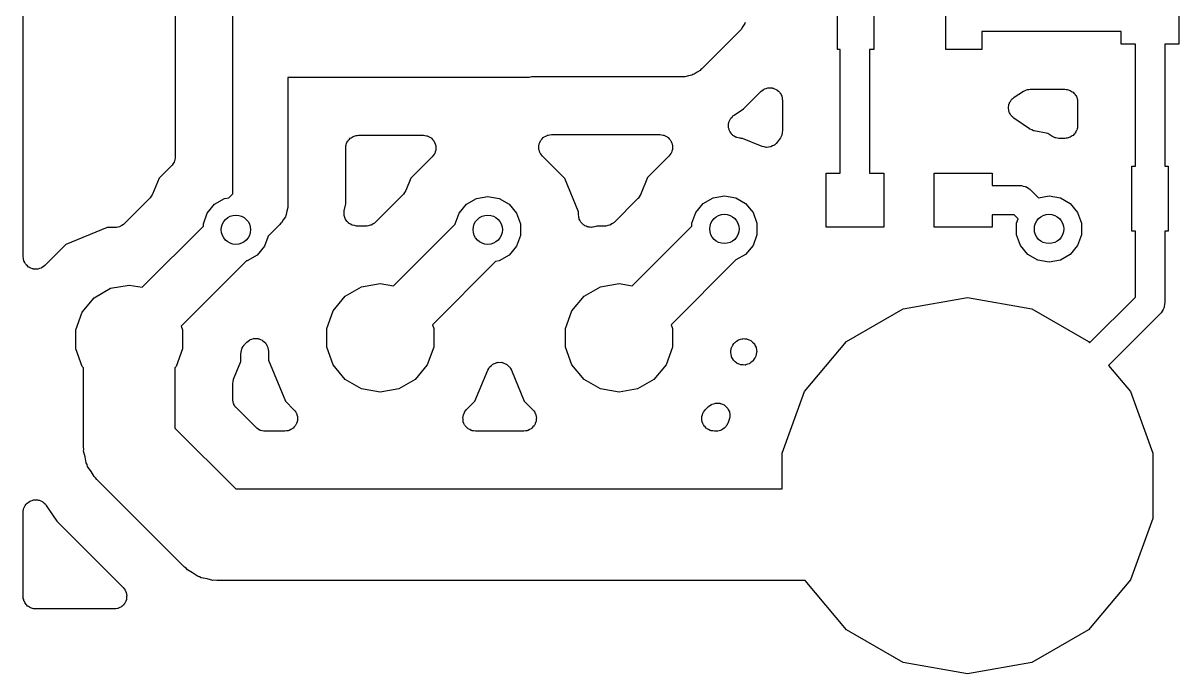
# Model space of a CAD drawing. Extents: x 91.5 to 190, y -113.6 to -60.2.
# Drawn here: x 91.79 to 107.81, y -113.63 to -104.61 of the extents above; entities that cross this region are included whole.
import ezdxf

# ---------------------------------------------------------------- set-up
doc = ezdxf.new("R2010")
doc.units = 0
doc.header["$MEASUREMENT"] = 0
doc.layers.add('BLACK', color=7, linetype='CONTINUOUS')

msp = doc.modelspace()

# ---------------------------------------------------------------- linework, layer by layer
at = {"layer": 'Black'}
for p, q in [((91.79, -107.844), (91.79, -95.8543)), ((94.699, -104.98), (94.699, -103.696)), ((93.899, -104.121), (93.899, -106.46)), ((103.08, -104.97), (103.08, -104.07)), ((103.58, -104.07), (103.58, -104.97)), ((104.58, -104.97), (104.58, -104.07)), ((107.81, -104.145), (107.81, -104.895)), ((101.8, -104.595), (101.795, -104.611)), ((101.719, -104.719), (101.199, -105.239)), ((101.729, -104.706), (101.719, -104.719)), ((101.742, -104.695), (101.729, -104.706)), ((101.767, -104.652), (101.742, -104.695)), ((101.795, -104.611), (101.767, -104.652)), ((107.01, -104.723), (105.08, -104.723)), ((105.08, -104.723), (105.08, -104.97)), ((107.01, -104.895), (107.01, -104.723)), ((107.207, -104.895), (107.01, -104.895)), ((107.207, -106.59), (107.207, -104.895)), ((107.81, -104.895), (107.613, -104.895)), ((107.613, -104.895), (107.613, -106.59)), ((94.699, -105.575), (94.699, -104.98)), ((103.117, -104.97), (103.08, -104.97)), ((103.117, -106.685), (103.117, -104.97)), ((103.58, -104.97), (103.523, -104.97)), ((103.523, -104.97), (103.523, -106.685)), ((105.08, -104.97), (104.58, -104.97)), ((101.186, -105.249), (101.175, -105.262)), ((101.199, -105.239), (101.186, -105.249)), ((98.77, -105.361), (95.461, -105.361)), ((95.461, -105.361), (95.461, -105.575)), ((98.7865, -105.358), (98.77, -105.361)), ((98.8032, -105.36), (98.7865, -105.358)), ((98.8351, -105.351), (98.8032, -105.36)), ((100.93, -105.351), (98.8351, -105.351)), ((100.947, -105.348), (100.93, -105.351)), ((100.963, -105.35), (100.947, -105.348)), ((101.011, -105.337), (100.963, -105.35)), ((101.06, -105.328), (101.011, -105.337)), ((101.075, -105.32), (101.06, -105.328)), ((101.091, -105.315), (101.075, -105.32)), ((101.132, -105.287), (101.091, -105.315)), ((101.175, -105.262), (101.132, -105.287)), ((101.777, -105.793), (102.017, -105.553)), ((102.017, -105.553), (102.036, -105.54)), ((102.036, -105.54), (102.054, -105.525)), ((102.054, -105.525), (102.061, -105.522)), ((102.061, -105.522), (102.067, -105.518)), ((102.067, -105.518), (102.089, -105.512)), ((102.089, -105.512), (102.111, -105.504)), ((102.111, -105.504), (102.119, -105.504)), ((102.119, -105.504), (102.126, -105.502)), ((102.126, -105.502), (102.149, -105.504)), ((102.149, -105.504), (102.172, -105.504)), ((102.172, -105.504), (102.179, -105.507)), ((102.179, -105.507), (102.187, -105.508)), ((102.187, -105.508), (102.207, -105.517)), ((102.207, -105.517), (102.229, -105.525)), ((102.229, -105.525), (102.235, -105.53)), ((102.235, -105.53), (102.242, -105.533)), ((102.242, -105.533), (102.258, -105.55)), ((102.258, -105.55), (102.276, -105.564)), ((102.276, -105.564), (102.28, -105.571)), ((102.28, -105.571), (102.285, -105.576)), ((105.528, -105.632), (105.654, -105.551)), ((105.654, -105.551), (105.672, -105.544)), ((105.672, -105.544), (105.689, -105.534)), ((105.689, -105.534), (105.7, -105.532)), ((105.7, -105.532), (105.71, -105.528)), ((105.71, -105.528), (105.73, -105.527)), ((105.73, -105.527), (105.749, -105.523)), ((105.749, -105.523), (106.231, -105.523)), ((106.231, -105.523), (106.246, -105.526)), ((106.246, -105.526), (106.262, -105.526)), ((106.262, -105.526), (106.276, -105.531)), ((106.276, -105.531), (106.291, -105.534)), ((106.291, -105.534), (106.305, -105.541)), ((106.305, -105.541), (106.319, -105.547)), ((106.319, -105.547), (106.331, -105.557)), ((106.331, -105.557), (106.344, -105.564)), ((106.344, -105.564), (106.354, -105.576)), ((94.699, -106.972), (94.699, -105.575)), ((95.461, -105.575), (95.461, -107.13)), ((102.285, -105.576), (102.295, -105.597)), ((102.295, -105.597), (102.306, -105.617)), ((102.306, -105.617), (102.308, -105.625)), ((102.308, -105.625), (102.311, -105.632)), ((102.311, -105.632), (102.313, -105.654)), ((102.313, -105.654), (102.317, -105.677)), ((102.317, -105.677), (102.317, -106.097)), ((105.453, -105.747), (105.455, -105.728)), ((105.455, -105.728), (105.46, -105.718)), ((105.46, -105.718), (105.463, -105.707)), ((105.463, -105.707), (105.474, -105.691)), ((105.474, -105.691), (105.483, -105.674)), ((105.483, -105.674), (105.491, -105.666)), ((105.491, -105.666), (105.498, -105.657)), ((105.498, -105.657), (105.514, -105.646)), ((105.514, -105.646), (105.528, -105.632)), ((106.354, -105.576), (106.366, -105.586)), ((106.366, -105.586), (106.373, -105.599)), ((106.373, -105.599), (106.383, -105.611)), ((106.383, -105.611), (106.389, -105.625)), ((106.389, -105.625), (106.396, -105.639)), ((106.396, -105.639), (106.399, -105.654)), ((106.399, -105.654), (106.404, -105.668)), ((106.404, -105.668), (106.404, -105.684)), ((106.404, -105.684), (106.407, -105.699)), ((106.407, -105.699), (106.407, -106.027)), ((101.629, -105.893), (101.638, -105.888)), ((101.638, -105.888), (101.645, -105.882)), ((101.645, -105.882), (101.777, -105.793)), ((105.448, -105.766), (105.453, -105.747)), ((105.449, -105.777), (105.448, -105.766)), ((105.448, -105.788), (105.449, -105.777)), ((105.452, -105.807), (105.448, -105.788)), ((105.454, -105.827), (105.452, -105.807)), ((105.459, -105.837), (105.454, -105.827)), ((105.461, -105.848), (105.459, -105.837)), ((105.472, -105.864), (105.461, -105.848)), ((105.48, -105.882), (105.472, -105.864)), ((105.488, -105.89), (105.48, -105.882)), ((105.494, -105.899), (105.488, -105.89)), ((101.567, -106.039), (101.569, -106.018)), ((101.569, -106.048), (101.567, -106.039)), ((101.569, -105.997), (101.573, -105.988)), ((101.569, -106.018), (101.569, -105.997)), ((101.569, -106.058), (101.569, -106.048)), ((101.573, -105.988), (101.574, -105.978)), ((101.574, -105.978), (101.583, -105.959)), ((101.583, -105.959), (101.59, -105.94)), ((101.59, -105.94), (101.596, -105.932)), ((101.596, -105.932), (101.601, -105.924)), ((101.601, -105.924), (101.616, -105.909)), ((101.616, -105.909), (101.629, -105.893)), ((105.51, -105.911), (105.494, -105.899)), ((105.524, -105.925), (105.51, -105.911)), ((105.739, -106.072), (105.524, -105.925)), ((106.407, -106.027), (106.404, -106.043)), ((106.404, -106.043), (106.404, -106.058)), ((96.3138, -106.214), (96.3237, -106.202)), ((96.3237, -106.202), (96.337, -106.194)), ((96.337, -106.194), (96.3487, -106.185)), ((96.3487, -106.185), (96.3632, -106.179)), ((96.3632, -106.179), (96.3765, -106.172)), ((96.3765, -106.172), (96.3916, -106.169)), ((96.3916, -106.169), (96.406, -106.164)), ((96.406, -106.164), (96.4214, -106.164)), ((96.4214, -106.164), (96.4365, -106.161)), ((96.4365, -106.161), (97.3376, -106.161)), ((97.3376, -106.161), (97.3602, -106.165)), ((97.3602, -106.165), (97.3831, -106.167)), ((97.3831, -106.167), (97.3901, -106.17)), ((97.3901, -106.17), (97.3976, -106.172)), ((97.3976, -106.172), (97.4175, -106.183)), ((97.4175, -106.183), (97.4384, -106.193)), ((97.4384, -106.193), (97.4438, -106.198)), ((97.4438, -106.198), (97.4504, -106.202)), ((97.4504, -106.202), (97.4652, -106.22)), ((98.9692, -106.226), (98.9854, -106.21)), ((98.9854, -106.21), (99.0001, -106.192)), ((99.0001, -106.192), (99.0068, -106.188)), ((99.0068, -106.188), (99.0123, -106.183)), ((99.0123, -106.183), (99.0331, -106.173)), ((99.0331, -106.173), (99.0528, -106.162)), ((99.0528, -106.162), (99.0605, -106.16)), ((99.0605, -106.16), (99.0676, -106.157)), ((99.0676, -106.157), (99.0904, -106.155)), ((99.0904, -106.155), (99.1129, -106.151)), ((99.1129, -106.151), (100.618, -106.151)), ((100.618, -106.151), (100.64, -106.155)), ((100.64, -106.155), (100.663, -106.157)), ((100.663, -106.157), (100.67, -106.16)), ((100.67, -106.16), (100.678, -106.162)), ((100.678, -106.162), (100.698, -106.173)), ((100.698, -106.173), (100.718, -106.183)), ((100.718, -106.183), (100.724, -106.188)), ((100.724, -106.188), (100.73, -106.192)), ((100.73, -106.192), (100.745, -106.21)), ((100.745, -106.21), (100.761, -106.226)), ((101.576, -106.078), (101.569, -106.058)), ((101.581, -106.098), (101.576, -106.078)), ((101.587, -106.106), (101.581, -106.098)), ((101.59, -106.115), (101.587, -106.106)), ((101.604, -106.131), (101.59, -106.115)), ((101.615, -106.149), (101.604, -106.131)), ((101.623, -106.155), (101.615, -106.149)), ((101.629, -106.162), (101.623, -106.155)), ((101.647, -106.172), (101.629, -106.162)), ((101.664, -106.185), (101.647, -106.172)), ((101.674, -106.188), (101.664, -106.185)), ((101.682, -106.192), (101.674, -106.188)), ((101.703, -106.196), (101.682, -106.192)), ((101.723, -106.202), (101.703, -106.196)), ((101.732, -106.201), (101.723, -106.202)), ((101.742, -106.203), (101.732, -106.201)), ((101.761, -106.203), (101.742, -106.203)), ((102.035, -106.317), (101.761, -106.203)), ((102.286, -106.196), (102.247, -106.253)), ((102.295, -106.176), (102.286, -106.196)), ((102.306, -106.157), (102.295, -106.176)), ((102.308, -106.148), (102.306, -106.157)), ((102.311, -106.14), (102.308, -106.148)), ((102.313, -106.118), (102.311, -106.14)), ((102.317, -106.097), (102.313, -106.118)), ((105.743, -106.074), (105.739, -106.072)), ((105.747, -106.077), (105.743, -106.074)), ((105.771, -106.086), (105.747, -106.077)), ((105.795, -106.097), (105.771, -106.086)), ((105.799, -106.097), (105.795, -106.097)), ((105.804, -106.099), (105.799, -106.097)), ((105.993, -106.136), (105.804, -106.099)), ((106.048, -106.173), (105.993, -106.136)), ((106.067, -106.182), (106.048, -106.173)), ((106.085, -106.192), (106.067, -106.182)), ((106.095, -106.194), (106.085, -106.192)), ((106.104, -106.198), (106.095, -106.194)), ((106.125, -106.199), (106.104, -106.198)), ((106.145, -106.203), (106.125, -106.199)), ((106.231, -106.203), (106.145, -106.203)), ((106.246, -106.2), (106.231, -106.203)), ((106.262, -106.2), (106.246, -106.2)), ((106.276, -106.195), (106.262, -106.2)), ((106.291, -106.192), (106.276, -106.195)), ((106.305, -106.185), (106.291, -106.192)), ((106.319, -106.179), (106.305, -106.185)), ((106.331, -106.17), (106.319, -106.179)), ((106.344, -106.162), (106.331, -106.17)), ((106.354, -106.15), (106.344, -106.162)), ((106.366, -106.14), (106.354, -106.15)), ((106.373, -106.127), (106.366, -106.14)), ((106.383, -106.115), (106.373, -106.127)), ((106.388, -106.101), (106.383, -106.115)), ((106.396, -106.088), (106.388, -106.101)), ((106.399, -106.072), (106.396, -106.088)), ((106.404, -106.058), (106.399, -106.072)), ((96.261, -106.337), (96.2637, -106.321)), ((96.261, -107.113), (96.261, -106.337)), ((96.2637, -106.306), (96.2689, -106.292)), ((96.2637, -106.321), (96.2637, -106.306)), ((96.2689, -106.292), (96.2716, -106.276)), ((96.2716, -106.276), (96.2793, -106.263)), ((96.2793, -106.263), (96.2845, -106.249)), ((96.2845, -106.249), (96.2944, -106.237)), ((96.2944, -106.237), (96.3021, -106.224)), ((96.3021, -106.224), (96.3138, -106.214)), ((97.4652, -106.22), (97.4814, -106.236)), ((97.4814, -106.236), (97.4846, -106.243)), ((97.4846, -106.243), (97.4896, -106.249)), ((97.4896, -106.249), (97.4974, -106.27)), ((97.4974, -106.27), (97.5071, -106.291)), ((97.5104, -106.367), (97.5025, -106.389)), ((97.5071, -106.291), (97.5078, -106.299)), ((97.5078, -106.299), (97.5104, -106.306)), ((97.5104, -106.306), (97.5104, -106.329)), ((97.5104, -106.329), (97.5124, -106.352)), ((97.5124, -106.352), (97.5104, -106.359)), ((97.5104, -106.359), (97.5104, -106.367)), ((98.938, -106.342), (98.94, -106.319)), ((98.94, -106.349), (98.938, -106.342)), ((98.94, -106.296), (98.9427, -106.289)), ((98.94, -106.319), (98.94, -106.296)), ((98.94, -106.357), (98.94, -106.349)), ((98.9479, -106.378), (98.94, -106.357)), ((98.9427, -106.289), (98.9434, -106.281)), ((98.9434, -106.281), (98.9531, -106.26)), ((98.9531, -106.26), (98.9609, -106.239)), ((98.9609, -106.239), (98.9659, -106.233)), ((98.9659, -106.233), (98.9692, -106.226)), ((100.761, -106.226), (100.765, -106.233)), ((100.765, -106.233), (100.77, -106.239)), ((100.77, -106.239), (100.777, -106.26)), ((100.777, -106.26), (100.787, -106.281)), ((100.79, -106.357), (100.783, -106.379)), ((100.787, -106.281), (100.788, -106.289)), ((100.788, -106.289), (100.79, -106.296)), ((100.79, -106.296), (100.79, -106.319)), ((100.79, -106.319), (100.792, -106.342)), ((100.792, -106.342), (100.79, -106.349)), ((100.79, -106.349), (100.79, -106.357)), ((102.062, -106.323), (102.035, -106.317)), ((102.089, -106.329), (102.062, -106.323)), ((102.091, -106.329), (102.089, -106.329)), ((102.094, -106.33), (102.091, -106.329)), ((102.122, -106.326), (102.094, -106.33)), ((102.149, -106.323), (102.122, -106.326)), ((102.152, -106.322), (102.149, -106.323)), ((102.154, -106.322), (102.152, -106.322)), ((102.179, -106.309), (102.154, -106.322)), ((102.204, -106.297), (102.179, -106.309)), ((102.206, -106.295), (102.204, -106.297)), ((102.209, -106.294), (102.206, -106.295)), ((102.227, -106.273), (102.209, -106.294)), ((102.247, -106.253), (102.227, -106.273)), ((93.8845, -106.527), (93.8825, -106.535)), ((93.8884, -106.52), (93.8845, -106.527)), ((93.8924, -106.498), (93.8884, -106.52)), ((93.8983, -106.476), (93.8924, -106.498)), ((93.899, -106.46), (93.8976, -106.468)), ((93.8976, -106.468), (93.8983, -106.476)), ((97.4616, -106.461), (97.1648, -106.757)), ((97.4748, -106.442), (97.4616, -106.461)), ((97.4896, -106.424), (97.4748, -106.442)), ((97.4922, -106.417), (97.4896, -106.424)), ((97.4966, -106.411), (97.4922, -106.417)), ((97.5025, -106.389), (97.4966, -106.411)), ((98.9537, -106.401), (98.9479, -106.378)), ((98.9582, -106.407), (98.9537, -106.401)), ((98.9609, -106.414), (98.9582, -106.407)), ((98.9756, -106.432), (98.9609, -106.414)), ((98.9887, -106.45), (98.9756, -106.432)), ((99.2964, -106.759), (98.9887, -106.45)), ((100.742, -106.451), (100.445, -106.747)), ((100.755, -106.432), (100.742, -106.451)), ((100.77, -106.414), (100.755, -106.432)), ((100.772, -106.407), (100.77, -106.414)), ((100.777, -106.401), (100.772, -106.407)), ((100.783, -106.379), (100.777, -106.401)), ((93.8475, -106.585), (93.6748, -106.757)), ((93.852, -106.578), (93.8475, -106.585)), ((93.8579, -106.573), (93.852, -106.578)), ((93.8694, -106.553), (93.8579, -106.573)), ((93.8825, -106.535), (93.8694, -106.553)), ((102.92, -107.435), (102.92, -106.685)), ((102.92, -106.685), (103.117, -106.685)), ((103.523, -106.685), (103.72, -106.685)), ((103.72, -106.685), (103.72, -107.435)), ((104.42, -107.435), (104.42, -106.685)), ((104.42, -106.685), (105.22, -106.685)), ((105.22, -106.685), (105.22, -106.857)), ((107.16, -107.49), (107.16, -106.59)), ((107.16, -106.59), (107.207, -106.59)), ((107.613, -106.59), (107.66, -106.59)), ((107.66, -106.59), (107.66, -107.49)), ((93.6748, -106.757), (93.583, -106.978)), ((97.1648, -106.757), (97.0943, -106.927)), ((99.4874, -107.221), (99.2964, -106.759)), ((100.445, -106.747), (100.346, -106.985)), ((93.5647, -107.007), (93.5502, -107.029)), ((93.58, -106.985), (93.5647, -107.007)), ((93.581, -106.981), (93.58, -106.985)), ((93.583, -106.978), (93.581, -106.981)), ((94.643, -107.028), (94.699, -106.972)), ((97.0563, -106.983), (96.6714, -107.368)), ((97.0585, -106.98), (97.0563, -106.983)), ((97.0615, -106.978), (97.0585, -106.98)), ((97.0759, -106.955), (97.0615, -106.978)), ((97.0913, -106.934), (97.0759, -106.955)), ((97.0923, -106.93), (97.0913, -106.934)), ((97.0943, -106.927), (97.0923, -106.93)), ((98.073, -107.039), (98.23, -107.011)), ((98.23, -107.011), (98.387, -107.039)), ((100.343, -106.992), (100.328, -107.014)), ((100.344, -106.988), (100.343, -106.992)), ((100.346, -106.985), (100.344, -106.988)), ((101.353, -107.029), (101.51, -107.001)), ((101.51, -107.001), (101.667, -107.029)), ((105.22, -106.857), (105.61, -106.857)), ((105.61, -106.857), (105.619, -106.858)), ((105.619, -106.858), (105.628, -106.858)), ((105.628, -106.858), (105.653, -106.864)), ((105.653, -106.864), (105.679, -106.869)), ((105.679, -106.869), (105.687, -106.874)), ((105.687, -106.874), (105.696, -106.876)), ((105.696, -106.876), (105.718, -106.891)), ((105.718, -106.891), (105.741, -106.904)), ((105.741, -106.904), (105.746, -106.911)), ((105.746, -106.911), (105.754, -106.916)), ((105.754, -106.916), (105.864, -107.027)), ((105.864, -107.027), (106.01, -107.001)), ((106.01, -107.001), (106.167, -107.029)), ((93.545, -107.035), (93.1914, -107.388)), ((93.5472, -107.032), (93.545, -107.035)), ((93.5502, -107.029), (93.5472, -107.032)), ((94.3425, -107.241), (94.445, -107.118)), ((94.445, -107.118), (94.583, -107.039)), ((94.583, -107.039), (94.643, -107.028)), ((95.4595, -107.163), (95.4467, -107.211)), ((95.461, -107.13), (95.4581, -107.147)), ((95.4581, -107.147), (95.4595, -107.163)), ((96.2417, -107.21), (96.261, -107.113)), ((97.8325, -107.241), (97.935, -107.118)), ((97.935, -107.118), (98.073, -107.039)), ((98.387, -107.039), (98.525, -107.118)), ((98.525, -107.118), (98.6275, -107.241)), ((100.308, -107.042), (99.9814, -107.368)), ((100.31, -107.039), (100.308, -107.042)), ((100.313, -107.036), (100.31, -107.039)), ((100.328, -107.014), (100.313, -107.036)), ((101.113, -107.231), (101.215, -107.108)), ((101.215, -107.108), (101.353, -107.029)), ((101.667, -107.029), (101.805, -107.108)), ((101.805, -107.108), (101.907, -107.231)), ((106.167, -107.029), (106.305, -107.108)), ((106.305, -107.108), (106.407, -107.231)), ((94.288, -107.39), (94.3425, -107.241)), ((95.3968, -107.332), (95.3719, -107.375)), ((95.4253, -107.291), (95.3968, -107.332)), ((95.4296, -107.275), (95.4253, -107.291)), ((95.438, -107.26), (95.4296, -107.275)), ((95.4467, -107.211), (95.438, -107.26)), ((96.2403, -107.271), (96.2409, -107.242)), ((96.2409, -107.273), (96.2403, -107.271)), ((96.2409, -107.242), (96.241, -107.214)), ((96.2409, -107.275), (96.2409, -107.273)), ((96.2507, -107.301), (96.2409, -107.275)), ((96.241, -107.214), (96.2416, -107.212)), ((96.2416, -107.212), (96.2417, -107.21)), ((96.2599, -107.329), (96.2507, -107.301)), ((96.2611, -107.33), (96.2599, -107.329)), ((96.2617, -107.332), (96.2611, -107.33)), ((96.2801, -107.354), (96.2617, -107.332)), ((97.778, -107.39), (97.8325, -107.241)), ((98.6275, -107.241), (98.682, -107.39)), ((99.4874, -107.263), (99.4874, -107.221)), ((99.4907, -107.282), (99.4874, -107.263)), ((99.4915, -107.301), (99.4907, -107.282)), ((99.4959, -107.311), (99.4915, -107.301)), ((99.4979, -107.323), (99.4959, -107.311)), ((99.5075, -107.339), (99.4979, -107.323)), ((101.058, -107.38), (101.113, -107.231)), ((101.907, -107.231), (101.962, -107.38)), ((105.526, -107.263), (105.22, -107.263)), ((105.22, -107.263), (105.22, -107.435)), ((105.581, -107.318), (105.526, -107.263)), ((105.558, -107.38), (105.581, -107.318)), ((106.407, -107.231), (106.462, -107.38)), ((92.953, -107.44), (92.3831, -107.675)), ((93.0671, -107.44), (92.953, -107.44)), ((93.0748, -107.438), (93.0671, -107.44)), ((93.0826, -107.439), (93.0748, -107.438)), ((93.1047, -107.433), (93.0826, -107.439)), ((93.1272, -107.429), (93.1047, -107.433)), ((93.1339, -107.425), (93.1272, -107.429)), ((93.1415, -107.423), (93.1339, -107.425)), ((93.1602, -107.41), (93.1415, -107.423)), ((93.18, -107.399), (93.1602, -107.41)), ((93.185, -107.393), (93.18, -107.399)), ((93.1914, -107.388), (93.185, -107.393)), ((93.442, -108.269), (94.288, -107.423)), ((94.288, -107.423), (94.288, -107.39)), ((95.3494, -107.399), (95.1879, -107.561)), ((95.359, -107.386), (95.3494, -107.399)), ((95.3719, -107.375), (95.359, -107.386)), ((96.2981, -107.376), (96.2801, -107.354)), ((96.2997, -107.377), (96.2981, -107.376)), ((96.3009, -107.379), (96.2997, -107.377)), ((96.3257, -107.393), (96.3009, -107.379)), ((96.3502, -107.408), (96.3257, -107.393)), ((96.352, -107.408), (96.3502, -107.408)), ((96.3536, -107.409), (96.352, -107.408)), ((96.3818, -107.414), (96.3536, -107.409)), ((96.41, -107.42), (96.3818, -107.414)), ((96.4118, -107.419), (96.41, -107.42)), ((96.4136, -107.42), (96.4118, -107.419)), ((96.5471, -107.42), (96.4136, -107.42)), ((96.5548, -107.418), (96.5471, -107.42)), ((96.5626, -107.419), (96.5548, -107.418)), ((96.5847, -107.413), (96.5626, -107.419)), ((96.6072, -107.409), (96.5847, -107.413)), ((96.6139, -107.405), (96.6072, -107.409)), ((96.6215, -107.403), (96.6139, -107.405)), ((96.6402, -107.39), (96.6215, -107.403)), ((96.66, -107.379), (96.6402, -107.39)), ((96.665, -107.373), (96.66, -107.379)), ((96.6714, -107.368), (96.665, -107.373)), ((96.922, -108.249), (97.778, -107.393)), ((97.778, -107.393), (97.778, -107.39)), ((98.682, -107.39), (98.682, -107.55)), ((99.5148, -107.357), (99.5075, -107.339)), ((99.5226, -107.366), (99.5148, -107.357)), ((99.5283, -107.376), (99.5226, -107.366)), ((99.543, -107.388), (99.5283, -107.376)), ((99.5559, -107.402), (99.543, -107.388)), ((99.5662, -107.407), (99.5559, -107.402)), ((99.575, -107.415), (99.5662, -107.407)), ((99.593, -107.421), (99.575, -107.415)), ((99.61, -107.43), (99.593, -107.421)), ((99.6214, -107.432), (99.61, -107.43)), ((99.6323, -107.436), (99.6214, -107.432)), ((99.6514, -107.436), (99.6323, -107.436)), ((99.6704, -107.438), (99.6514, -107.436)), ((99.6817, -107.436), (99.6704, -107.438)), ((99.6932, -107.436), (99.6817, -107.436)), ((99.7112, -107.429), (99.6932, -107.436)), ((99.7299, -107.425), (99.7112, -107.429)), ((99.743, -107.42), (99.7299, -107.425)), ((99.8571, -107.42), (99.743, -107.42)), ((99.8648, -107.418), (99.8571, -107.42)), ((99.8726, -107.419), (99.8648, -107.418)), ((99.8947, -107.413), (99.8726, -107.419)), ((99.9172, -107.409), (99.8947, -107.413)), ((99.9239, -107.405), (99.9172, -107.409)), ((99.9315, -107.403), (99.9239, -107.405)), ((99.9502, -107.39), (99.9315, -107.403)), ((99.97, -107.379), (99.9502, -107.39)), ((99.975, -107.373), (99.97, -107.379)), ((99.9814, -107.368), (99.975, -107.373)), ((100.232, -108.249), (101.058, -107.423)), ((101.058, -107.423), (101.058, -107.38)), ((101.962, -107.38), (101.962, -107.54)), ((103.72, -107.435), (102.92, -107.435)), ((105.22, -107.435), (104.42, -107.435)), ((105.558, -107.54), (105.558, -107.38)), ((106.462, -107.38), (106.462, -107.54)), ((107.207, -107.49), (107.16, -107.49)), ((107.207, -108.406), (107.207, -107.49)), ((107.66, -107.49), (107.613, -107.49)), ((107.613, -107.49), (107.613, -108.49)), ((95.1879, -107.561), (95.1375, -107.699)), ((98.682, -107.55), (98.6275, -107.699)), ((101.962, -107.54), (101.907, -107.689)), ((105.613, -107.689), (105.558, -107.54)), ((106.462, -107.54), (106.407, -107.689)), ((92.3831, -107.675), (92.0895, -107.968)), ((95.1375, -107.699), (95.035, -107.822)), ((98.6275, -107.699), (98.525, -107.822)), ((101.805, -107.812), (101.668, -107.89)), ((101.907, -107.689), (101.805, -107.812)), ((105.715, -107.812), (105.613, -107.689)), ((105.853, -107.891), (105.715, -107.812)), ((106.305, -107.812), (106.167, -107.891)), ((106.407, -107.689), (106.305, -107.812)), ((91.794, -107.867), (91.79, -107.844)), ((91.7959, -107.889), (91.794, -107.867)), ((91.7992, -107.896), (91.7959, -107.889)), ((91.8006, -107.904), (91.7992, -107.896)), ((91.812, -107.924), (91.8006, -107.904)), ((91.8217, -107.945), (91.812, -107.924)), ((91.8272, -107.95), (91.8217, -107.945)), ((91.8311, -107.957), (91.8272, -107.95)), ((91.8486, -107.972), (91.8311, -107.957)), ((91.8647, -107.988), (91.8486, -107.972)), ((92.0895, -107.968), (92.0708, -107.981)), ((94.8855, -107.903), (93.9822, -108.807)), ((94.897, -107.901), (94.8855, -107.903)), ((95.035, -107.822), (94.897, -107.901)), ((98.3391, -107.91), (97.4622, -108.787)), ((98.387, -107.901), (98.3391, -107.91)), ((98.525, -107.822), (98.387, -107.901)), ((101.668, -107.89), (100.772, -108.787)), ((106.01, -107.919), (105.853, -107.891)), ((106.167, -107.891), (106.01, -107.919)), ((91.8718, -107.991), (91.8647, -107.988)), ((91.8777, -107.996), (91.8718, -107.991)), ((91.8992, -108.004), (91.8777, -107.996)), ((91.9199, -108.014), (91.8992, -108.004)), ((91.9277, -108.014), (91.9199, -108.014)), ((91.935, -108.017), (91.9277, -108.014)), ((91.9579, -108.017), (91.935, -108.017)), ((91.9806, -108.019), (91.9579, -108.017)), ((91.9882, -108.017), (91.9806, -108.019)), ((91.996, -108.017), (91.9882, -108.017)), ((92.0174, -108.009), (91.996, -108.017)), ((92.0395, -108.003), (92.0174, -108.009)), ((92.0459, -107.999), (92.0395, -108.003)), ((92.0532, -107.996), (92.0459, -107.999)), ((92.0708, -107.981), (92.0532, -107.996)), ((92.7761, -108.413), (93.0025, -108.283)), ((93.0025, -108.283), (93.26, -108.237)), ((93.26, -108.237), (93.442, -108.269)), ((96.2561, -108.393), (96.4825, -108.263)), ((96.4825, -108.263), (96.74, -108.217)), ((96.74, -108.217), (96.922, -108.249)), ((99.5661, -108.393), (99.7925, -108.263)), ((99.7925, -108.263), (100.05, -108.217)), ((100.05, -108.217), (100.232, -108.249)), ((92.608, -108.614), (92.7761, -108.413)), ((96.088, -108.594), (96.2561, -108.393)), ((99.398, -108.594), (99.5661, -108.393)), ((103.987, -108.567), (104.88, -108.41)), ((104.88, -108.41), (105.773, -108.567)), ((106.573, -109.039), (107.207, -108.406)), ((92.5186, -108.859), (92.608, -108.614)), ((95.9986, -108.839), (96.088, -108.594)), ((99.3086, -108.839), (99.398, -108.594)), ((103.202, -109.021), (103.987, -108.567)), ((105.773, -108.567), (106.558, -109.021)), ((107.579, -108.598), (107.566, -108.621)), ((107.594, -108.576), (107.579, -108.598)), ((107.596, -108.567), (107.594, -108.576)), ((107.601, -108.559), (107.596, -108.567)), ((107.606, -108.533), (107.601, -108.559)), ((107.612, -108.508), (107.606, -108.533)), ((107.613, -108.49), (107.612, -108.499)), ((107.612, -108.499), (107.612, -108.508)), ((107.554, -108.634), (106.836, -109.352)), ((107.559, -108.626), (107.554, -108.634)), ((107.566, -108.621), (107.559, -108.626)), ((92.5186, -109.121), (92.5186, -108.859)), ((93.9822, -108.807), (94.0014, -108.859)), ((94.0014, -108.859), (94.0014, -109.121)), ((95.9986, -109.101), (95.9986, -108.839)), ((97.4622, -108.787), (97.4814, -108.839)), ((97.4814, -108.839), (97.4814, -109.101)), ((99.3086, -109.101), (99.3086, -108.839)), ((100.772, -108.787), (100.791, -108.839)), ((100.791, -108.839), (100.791, -109.101)), ((94.8263, -109.109), (94.8395, -109.09)), ((94.8395, -109.09), (94.851, -109.07)), ((94.851, -109.07), (94.8569, -109.065)), ((94.8569, -109.065), (94.8612, -109.059)), ((94.8612, -109.059), (94.8902, -109.03)), ((94.8902, -109.03), (94.9091, -109.017)), ((94.9091, -109.017), (94.9267, -109.002)), ((94.9267, -109.002), (94.9339, -108.999)), ((94.9339, -108.999), (94.9402, -108.995)), ((94.9402, -108.995), (94.9624, -108.989)), ((94.9624, -108.989), (94.984, -108.981)), ((94.984, -108.981), (94.9917, -108.981)), ((94.9917, -108.981), (94.999, -108.979)), ((94.999, -108.979), (95.022, -108.981)), ((95.022, -108.981), (95.045, -108.981)), ((95.045, -108.981), (95.0521, -108.984)), ((95.0521, -108.984), (95.0598, -108.985)), ((95.0598, -108.985), (95.0806, -108.994)), ((95.0806, -108.994), (95.1022, -109.002)), ((95.1022, -109.002), (95.1081, -109.007)), ((95.1081, -109.007), (95.115, -109.01)), ((95.115, -109.01), (95.1313, -109.027)), ((95.1313, -109.027), (95.1489, -109.041)), ((95.1489, -109.041), (95.1527, -109.048)), ((95.1527, -109.048), (95.1581, -109.053)), ((95.1581, -109.053), (95.1678, -109.074)), ((95.1678, -109.074), (95.1793, -109.094)), ((95.1793, -109.094), (95.1806, -109.102)), ((101.61, -109.103), (101.614, -109.096)), ((101.614, -109.096), (101.616, -109.089)), ((101.616, -109.089), (101.629, -109.07)), ((101.629, -109.07), (101.641, -109.05)), ((101.641, -109.05), (101.647, -109.045)), ((101.647, -109.045), (101.651, -109.039)), ((101.651, -109.039), (101.658, -109.032)), ((101.658, -109.032), (101.68, -109.016)), ((101.68, -109.016), (101.702, -109)), ((101.702, -109), (101.705, -108.999)), ((101.705, -108.999), (101.708, -108.997)), ((101.708, -108.997), (101.734, -108.99)), ((101.734, -108.99), (101.76, -108.982)), ((101.76, -108.982), (101.764, -108.982)), ((101.764, -108.982), (101.767, -108.981)), ((101.767, -108.981), (101.794, -108.983)), ((101.794, -108.983), (101.821, -108.984)), ((101.821, -108.984), (101.824, -108.986)), ((101.824, -108.986), (101.828, -108.986)), ((101.828, -108.986), (101.852, -108.998)), ((101.852, -108.998), (101.877, -109.008)), ((101.877, -109.008), (101.88, -109.01)), ((101.88, -109.01), (101.883, -109.012)), ((101.883, -109.012), (101.902, -109.031)), ((101.902, -109.031), (101.922, -109.049)), ((101.922, -109.049), (101.924, -109.052)), ((101.924, -109.052), (101.926, -109.055)), ((101.926, -109.055), (101.938, -109.079)), ((101.938, -109.079), (101.95, -109.103)), ((102.62, -109.715), (103.202, -109.021)), ((106.558, -109.021), (106.573, -109.039)), ((92.608, -109.366), (92.5186, -109.121)), ((94.0014, -109.121), (93.912, -109.366)), ((94.8097, -109.3), (94.8098, -109.183)), ((94.8098, -109.183), (94.8112, -109.175)), ((94.8105, -109.168), (94.8165, -109.146)), ((94.8112, -109.175), (94.8105, -109.168)), ((94.8165, -109.146), (94.8205, -109.123)), ((94.8205, -109.123), (94.8243, -109.116)), ((94.8243, -109.116), (94.8263, -109.109)), ((95.1806, -109.102), (95.1839, -109.109)), ((95.1839, -109.109), (95.1859, -109.132)), ((95.1859, -109.132), (95.1898, -109.154)), ((95.1898, -109.154), (95.1897, -109.277)), ((96.088, -109.346), (95.9986, -109.101)), ((97.4814, -109.101), (97.392, -109.346)), ((99.398, -109.346), (99.3086, -109.101)), ((100.791, -109.101), (100.702, -109.346)), ((101.6, -109.148), (101.606, -109.126)), ((101.601, -109.155), (101.6, -109.148)), ((101.6, -109.163), (101.601, -109.155)), ((101.6, -109.173), (101.6, -109.163)), ((101.604, -109.199), (101.6, -109.173)), ((101.608, -109.226), (101.604, -109.199)), ((101.606, -109.126), (101.61, -109.103)), ((101.61, -109.229), (101.608, -109.226)), ((101.61, -109.233), (101.61, -109.229)), ((101.624, -109.256), (101.61, -109.233)), ((101.636, -109.28), (101.624, -109.256)), ((101.937, -109.241), (101.923, -109.263)), ((101.945, -109.223), (101.937, -109.241)), ((101.95, -109.197), (101.945, -109.223)), ((101.95, -109.103), (101.951, -109.107)), ((101.957, -109.171), (101.95, -109.197)), ((101.951, -109.107), (101.952, -109.11)), ((101.952, -109.11), (101.954, -109.137)), ((101.954, -109.137), (101.958, -109.164)), ((101.958, -109.164), (101.957, -109.167)), ((101.957, -109.167), (101.957, -109.171)), ((92.625, -109.387), (92.608, -109.366)), ((92.625, -110.485), (92.625, -109.387)), ((93.912, -109.366), (93.895, -109.387)), ((93.895, -109.387), (93.895, -110.222)), ((94.7084, -109.544), (94.8097, -109.3)), ((95.1897, -109.277), (95.4252, -109.847)), ((96.2561, -109.547), (96.088, -109.346)), ((97.392, -109.346), (97.2239, -109.547)), ((98.0533, -109.849), (98.2331, -109.416)), ((98.2331, -109.416), (98.2454, -109.397)), ((98.2454, -109.397), (98.256, -109.376)), ((98.256, -109.376), (98.2617, -109.371)), ((98.2617, -109.371), (98.2659, -109.365)), ((98.2659, -109.365), (98.2841, -109.351)), ((98.2841, -109.351), (98.301, -109.335)), ((98.301, -109.335), (98.3081, -109.332)), ((98.3081, -109.332), (98.3142, -109.328)), ((98.3142, -109.328), (98.3361, -109.321)), ((98.3361, -109.321), (98.3573, -109.312)), ((98.3573, -109.312), (98.365, -109.312)), ((98.365, -109.312), (98.3724, -109.309)), ((98.3724, -109.309), (98.3953, -109.31)), ((98.3953, -109.31), (98.4182, -109.309)), ((98.4182, -109.309), (98.4256, -109.312)), ((98.4256, -109.312), (98.4333, -109.312)), ((98.4333, -109.312), (98.4545, -109.321)), ((98.4545, -109.321), (98.4763, -109.328)), ((98.4763, -109.328), (98.4824, -109.333)), ((98.4824, -109.333), (98.4896, -109.335)), ((98.4896, -109.335), (98.5065, -109.351)), ((98.5065, -109.351), (98.5246, -109.365)), ((98.5246, -109.365), (98.5288, -109.371)), ((98.5288, -109.371), (98.5345, -109.377)), ((98.5345, -109.377), (98.545, -109.397)), ((98.545, -109.397), (98.5573, -109.416)), ((98.5573, -109.416), (98.7352, -109.847)), ((99.5661, -109.547), (99.398, -109.346)), ((100.702, -109.346), (100.534, -109.547)), ((101.639, -109.283), (101.636, -109.28)), ((101.641, -109.286), (101.639, -109.283)), ((101.661, -109.303), (101.641, -109.286)), ((101.681, -109.321), (101.661, -109.303)), ((101.684, -109.323), (101.681, -109.321)), ((101.687, -109.325), (101.684, -109.323)), ((101.713, -109.334), (101.687, -109.325)), ((101.737, -109.345), (101.713, -109.334)), ((101.741, -109.345), (101.737, -109.345)), ((101.745, -109.346), (101.741, -109.345)), ((101.771, -109.346), (101.745, -109.346)), ((101.798, -109.347), (101.771, -109.346)), ((101.802, -109.346), (101.798, -109.347)), ((101.806, -109.346), (101.802, -109.346)), ((101.831, -109.337), (101.806, -109.346)), ((101.856, -109.329), (101.831, -109.337)), ((101.859, -109.327), (101.856, -109.329)), ((101.863, -109.325), (101.859, -109.327)), ((101.883, -109.308), (101.863, -109.325)), ((101.905, -109.292), (101.883, -109.308)), ((101.907, -109.289), (101.905, -109.292)), ((101.91, -109.286), (101.907, -109.289)), ((101.923, -109.263), (101.91, -109.286)), ((106.836, -109.352), (107.14, -109.715)), ((94.701, -109.577), (94.7056, -109.551)), ((94.7056, -109.551), (94.7076, -109.548)), ((94.7076, -109.548), (94.7084, -109.544)), ((96.4825, -109.677), (96.2561, -109.547)), ((97.2239, -109.547), (96.9975, -109.677)), ((99.7925, -109.677), (99.5661, -109.547)), ((100.534, -109.547), (100.307, -109.677)), ((94.695, -109.611), (94.6957, -109.607)), ((94.695, -109.818), (94.695, -109.611)), ((94.6952, -109.603), (94.701, -109.577)), ((94.6957, -109.607), (94.6952, -109.603)), ((96.74, -109.723), (96.4825, -109.677)), ((96.9975, -109.677), (96.74, -109.723)), ((100.05, -109.723), (99.7925, -109.677)), ((100.307, -109.677), (100.05, -109.723)), ((102.31, -110.567), (102.62, -109.715)), ((107.14, -109.715), (107.45, -110.567)), ((94.6963, -109.826), (94.695, -109.818)), ((94.6957, -109.833), (94.6963, -109.826)), ((94.7016, -109.855), (94.6957, -109.833)), ((94.7056, -109.878), (94.7016, -109.855)), ((94.7094, -109.885), (94.7056, -109.878)), ((94.7114, -109.892), (94.7094, -109.885)), ((94.7246, -109.911), (94.7114, -109.892)), ((95.4252, -109.847), (95.5437, -109.966)), ((97.9369, -109.965), (98.0533, -109.849)), ((98.7352, -109.847), (98.8537, -109.966)), ((101.31, -109.909), (101.331, -109.893)), ((101.331, -109.893), (101.335, -109.892)), ((101.335, -109.892), (101.338, -109.889)), ((101.338, -109.889), (101.364, -109.883)), ((101.364, -109.883), (101.389, -109.875)), ((101.389, -109.875), (101.393, -109.875)), ((101.393, -109.875), (101.397, -109.874)), ((101.397, -109.874), (101.423, -109.876)), ((101.423, -109.876), (101.45, -109.877)), ((101.45, -109.877), (101.454, -109.879)), ((101.454, -109.879), (101.457, -109.879)), ((101.457, -109.879), (101.482, -109.89)), ((101.482, -109.89), (101.506, -109.901)), ((94.7361, -109.931), (94.7246, -109.911)), ((94.742, -109.936), (94.7361, -109.931)), ((94.7464, -109.942), (94.742, -109.936)), ((95.018, -110.214), (94.7464, -109.942)), ((95.5437, -109.966), (95.5567, -109.984)), ((95.5567, -109.984), (95.5714, -110.002)), ((95.5714, -110.002), (95.5741, -110.009)), ((95.5741, -110.009), (95.5786, -110.015)), ((95.5786, -110.015), (95.5845, -110.038)), ((95.5845, -110.038), (95.5923, -110.059)), ((97.8881, -110.059), (97.8959, -110.037)), ((97.8959, -110.037), (97.9019, -110.015)), ((97.9019, -110.015), (97.9063, -110.009)), ((97.9063, -110.009), (97.9089, -110.002)), ((97.9089, -110.002), (97.9237, -109.984)), ((97.9237, -109.984), (97.9369, -109.965)), ((98.8537, -109.966), (98.8667, -109.984)), ((98.8667, -109.984), (98.8814, -110.002)), ((98.8814, -110.002), (98.8841, -110.009)), ((98.8841, -110.009), (98.8886, -110.015)), ((98.8886, -110.015), (98.8945, -110.038)), ((98.8945, -110.038), (98.9023, -110.059)), ((101.198, -110.059), (101.206, -110.037)), ((101.206, -110.037), (101.212, -110.015)), ((101.212, -110.015), (101.216, -110.009)), ((101.216, -110.009), (101.219, -110.002)), ((101.219, -110.002), (101.234, -109.984)), ((101.234, -109.984), (101.247, -109.965)), ((101.247, -109.965), (101.288, -109.924)), ((101.288, -109.924), (101.31, -109.909)), ((101.506, -109.901), (101.509, -109.903)), ((101.509, -109.903), (101.513, -109.905)), ((101.513, -109.905), (101.532, -109.924)), ((101.532, -109.924), (101.551, -109.942)), ((101.551, -109.942), (101.553, -109.945)), ((101.553, -109.945), (101.556, -109.948)), ((101.556, -109.948), (101.567, -109.972)), ((101.567, -109.972), (101.579, -109.996)), ((101.579, -109.996), (101.58, -110)), ((101.58, -110), (101.581, -110.003)), ((101.581, -110.003), (101.584, -110.03)), ((101.584, -110.03), (101.587, -110.056)), ((101.587, -110.056), (101.586, -110.06)), ((95.0243, -110.218), (95.018, -110.214)), ((95.5469, -110.206), (95.5323, -110.224)), ((95.5631, -110.19), (95.5469, -110.206)), ((95.5664, -110.183), (95.5631, -110.19)), ((95.5714, -110.177), (95.5664, -110.183)), ((95.5793, -110.156), (95.5714, -110.177)), ((95.5889, -110.135), (95.5793, -110.156)), ((95.5896, -110.127), (95.5889, -110.135)), ((95.5923, -110.12), (95.5896, -110.127)), ((95.5923, -110.059), (95.5923, -110.067)), ((95.5923, -110.067), (95.5943, -110.074)), ((95.5943, -110.074), (95.5923, -110.097)), ((95.5923, -110.097), (95.5923, -110.12)), ((97.8861, -110.074), (97.8881, -110.067)), ((97.8881, -110.097), (97.8861, -110.074)), ((97.8881, -110.067), (97.8881, -110.059)), ((97.8881, -110.12), (97.8881, -110.097)), ((97.8907, -110.127), (97.8881, -110.12)), ((97.8913, -110.135), (97.8907, -110.127)), ((97.901, -110.156), (97.8913, -110.135)), ((97.9089, -110.177), (97.901, -110.156)), ((97.9138, -110.183), (97.9089, -110.177)), ((97.9171, -110.19), (97.9138, -110.183)), ((97.9333, -110.206), (97.9171, -110.19)), ((97.9481, -110.224), (97.9333, -110.206)), ((98.8569, -110.206), (98.8423, -110.224)), ((98.8731, -110.19), (98.8569, -110.206)), ((98.8764, -110.183), (98.8731, -110.19)), ((98.8814, -110.177), (98.8764, -110.183)), ((98.8892, -110.156), (98.8814, -110.177)), ((98.8989, -110.135), (98.8892, -110.156)), ((98.8996, -110.127), (98.8989, -110.135)), ((98.9023, -110.12), (98.8996, -110.127)), ((98.9023, -110.059), (98.9023, -110.067)), ((98.9023, -110.067), (98.9043, -110.074)), ((98.9043, -110.074), (98.9023, -110.097)), ((98.9023, -110.097), (98.9023, -110.12)), ((101.196, -110.074), (101.198, -110.067)), ((101.198, -110.097), (101.196, -110.074)), ((101.198, -110.067), (101.198, -110.059)), ((101.198, -110.12), (101.198, -110.097)), ((101.201, -110.127), (101.198, -110.12)), ((101.201, -110.135), (101.201, -110.127)), ((101.211, -110.156), (101.201, -110.135)), ((101.219, -110.177), (101.211, -110.156)), ((101.224, -110.183), (101.219, -110.177)), ((101.227, -110.19), (101.224, -110.183)), ((101.243, -110.206), (101.227, -110.19)), ((101.258, -110.224), (101.243, -110.206)), ((101.515, -110.215), (101.508, -110.224)), ((101.524, -110.208), (101.515, -110.215)), ((101.535, -110.192), (101.524, -110.208)), ((101.547, -110.177), (101.535, -110.192)), ((101.551, -110.166), (101.547, -110.177)), ((101.557, -110.157), (101.551, -110.166)), ((101.574, -110.116), (101.557, -110.157)), ((101.58, -110.09), (101.574, -110.116)), ((101.587, -110.064), (101.58, -110.09)), ((101.586, -110.06), (101.587, -110.064)), ((93.895, -110.222), (94.738, -111.065)), ((95.0293, -110.224), (95.0243, -110.218)), ((95.0491, -110.235), (95.0293, -110.224)), ((95.0679, -110.249), (95.0491, -110.235)), ((95.0754, -110.251), (95.0679, -110.249)), ((95.0821, -110.254), (95.0754, -110.251)), ((95.1046, -110.258), (95.0821, -110.254)), ((95.1268, -110.264), (95.1046, -110.258)), ((95.1345, -110.264), (95.1268, -110.264)), ((95.1421, -110.265), (95.1345, -110.264)), ((95.4194, -110.265), (95.1421, -110.265)), ((95.4419, -110.261), (95.4194, -110.265)), ((95.4647, -110.259), (95.4419, -110.261)), ((95.4718, -110.256), (95.4647, -110.259)), ((95.4795, -110.254), (95.4718, -110.256)), ((95.4993, -110.243), (95.4795, -110.254)), ((95.52, -110.233), (95.4993, -110.243)), ((95.5255, -110.228), (95.52, -110.233)), ((95.5323, -110.224), (95.5255, -110.228)), ((97.9547, -110.228), (97.9481, -110.224)), ((97.9601, -110.233), (97.9547, -110.228)), ((97.9809, -110.243), (97.9601, -110.233)), ((98.0009, -110.254), (97.9809, -110.243)), ((98.0084, -110.256), (98.0009, -110.254)), ((98.0153, -110.259), (98.0084, -110.256)), ((98.0382, -110.261), (98.0153, -110.259)), ((98.0609, -110.265), (98.0382, -110.261)), ((98.7294, -110.265), (98.0609, -110.265)), ((98.7519, -110.261), (98.7294, -110.265)), ((98.7747, -110.259), (98.7519, -110.261)), ((98.7818, -110.256), (98.7747, -110.259)), ((98.7895, -110.254), (98.7818, -110.256)), ((98.8093, -110.243), (98.7895, -110.254)), ((98.83, -110.233), (98.8093, -110.243)), ((98.8355, -110.228), (98.83, -110.233)), ((98.8423, -110.224), (98.8355, -110.228)), ((101.265, -110.228), (101.258, -110.224)), ((101.27, -110.233), (101.265, -110.228)), ((101.291, -110.243), (101.27, -110.233)), ((101.311, -110.254), (101.291, -110.243)), ((101.318, -110.256), (101.311, -110.254)), ((101.325, -110.259), (101.318, -110.256)), ((101.348, -110.261), (101.325, -110.259)), ((101.371, -110.265), (101.348, -110.261)), ((101.395, -110.265), (101.371, -110.265)), ((101.406, -110.263), (101.395, -110.265)), ((101.418, -110.264), (101.406, -110.263)), ((101.436, -110.258), (101.418, -110.264)), ((101.455, -110.254), (101.436, -110.258)), ((101.465, -110.249), (101.455, -110.254)), ((101.476, -110.245), (101.465, -110.249)), ((101.491, -110.234), (101.476, -110.245)), ((101.508, -110.224), (101.491, -110.234)), ((92.6299, -110.513), (92.625, -110.485)), ((92.6274, -110.54), (92.6299, -110.513)), ((92.6489, -110.62), (92.6274, -110.54)), ((92.6633, -110.702), (92.6489, -110.62)), ((102.31, -111.065), (102.31, -110.567)), ((107.45, -110.567), (107.45, -111.473)), ((92.6773, -110.726), (92.6633, -110.702)), ((92.6845, -110.753), (92.6773, -110.726)), ((92.7321, -110.821), (92.6845, -110.753)), ((92.7736, -110.893), (92.7321, -110.821)), ((92.795, -110.911), (92.7736, -110.893)), ((92.811, -110.934), (92.795, -110.911)), ((94.026, -112.149), (92.811, -110.934)), ((94.738, -111.065), (102.31, -111.065)), ((91.7969, -111.351), (91.8006, -111.331)), ((91.8006, -111.331), (91.8054, -111.322)), ((91.8054, -111.322), (91.8081, -111.313)), ((91.8081, -111.313), (91.8205, -111.296)), ((91.8205, -111.296), (91.8311, -111.278)), ((91.8311, -111.278), (91.8384, -111.272)), ((91.8384, -111.272), (91.8441, -111.264)), ((91.8441, -111.264), (91.8616, -111.252)), ((91.8616, -111.252), (91.8777, -111.239)), ((91.8777, -111.239), (91.8868, -111.235)), ((91.8868, -111.235), (91.8948, -111.23)), ((91.8948, -111.23), (91.9153, -111.225)), ((91.9153, -111.225), (91.935, -111.218)), ((91.935, -111.218), (91.9447, -111.218)), ((91.9447, -111.218), (91.954, -111.216)), ((91.954, -111.216), (91.9749, -111.218)), ((91.9749, -111.218), (91.996, -111.218)), ((91.996, -111.218), (92.005, -111.221)), ((92.005, -111.221), (92.0146, -111.222)), ((92.0146, -111.222), (92.0335, -111.232)), ((92.0335, -111.232), (92.0532, -111.239)), ((92.0532, -111.239), (92.0606, -111.245)), ((92.0606, -111.245), (92.0693, -111.249)), ((92.0693, -111.249), (92.0838, -111.264)), ((92.0838, -111.264), (92.0999, -111.278)), ((92.0999, -111.278), (92.1048, -111.286)), ((92.1048, -111.286), (92.1114, -111.293)), ((92.1114, -111.293), (92.1978, -111.422)), ((91.79, -111.391), (91.7917, -111.381)), ((91.79, -112.554), (91.79, -111.391)), ((91.791, -111.372), (91.7969, -111.351)), ((91.7917, -111.381), (91.791, -111.372)), ((92.1978, -111.422), (92.2575, -111.512)), ((107.45, -111.473), (107.14, -112.325)), ((92.2575, -111.512), (93.176, -112.43)), ((94.0489, -112.165), (94.026, -112.149)), ((94.0668, -112.186), (94.0489, -112.165)), ((94.1387, -112.228), (94.0668, -112.186)), ((94.2066, -112.276), (94.1387, -112.228)), ((94.2336, -112.283), (94.2066, -112.276)), ((94.2578, -112.297), (94.2336, -112.283)), ((94.3395, -112.311), (94.2578, -112.297)), ((93.176, -112.43), (93.1892, -112.449)), ((93.1892, -112.449), (93.2039, -112.467)), ((94.4197, -112.333), (94.3395, -112.311)), ((94.4475, -112.33), (94.4197, -112.333)), ((94.475, -112.335), (94.4475, -112.33)), ((102.628, -112.335), (94.475, -112.335)), ((103.202, -113.019), (102.628, -112.335)), ((107.14, -112.325), (106.558, -113.019)), ((91.7927, -112.57), (91.79, -112.554)), ((91.7927, -112.585), (91.7927, -112.57)), ((91.7979, -112.599), (91.7927, -112.585)), ((91.8006, -112.615), (91.7979, -112.599)), ((91.8083, -112.628), (91.8006, -112.615)), ((93.2039, -112.467), (93.2065, -112.474)), ((93.2065, -112.474), (93.211, -112.48)), ((93.211, -112.48), (93.2169, -112.502)), ((93.2214, -112.6), (93.2117, -112.621)), ((93.2169, -112.502), (93.2247, -112.524)), ((93.2221, -112.592), (93.2214, -112.6)), ((93.2247, -112.585), (93.2221, -112.592)), ((93.2247, -112.524), (93.2247, -112.532)), ((93.2247, -112.532), (93.2267, -112.539)), ((93.2267, -112.539), (93.2247, -112.562)), ((93.2247, -112.562), (93.2247, -112.585)), ((91.8135, -112.642), (91.8083, -112.628)), ((91.8234, -112.654), (91.8135, -112.642)), ((91.8311, -112.667), (91.8234, -112.654)), ((91.8428, -112.677), (91.8311, -112.667)), ((91.8527, -112.689), (91.8428, -112.677)), ((91.866, -112.697), (91.8527, -112.689)), ((91.8777, -112.706), (91.866, -112.697)), ((91.8922, -112.712), (91.8777, -112.706)), ((91.9055, -112.719), (91.8922, -112.712)), ((91.9206, -112.722), (91.9055, -112.719)), ((91.935, -112.727), (91.9206, -112.722)), ((91.9504, -112.727), (91.935, -112.727)), ((91.9655, -112.73), (91.9504, -112.727)), ((93.0519, -112.73), (91.9655, -112.73)), ((93.0745, -112.726), (93.0519, -112.73)), ((93.0973, -112.724), (93.0745, -112.726)), ((93.1043, -112.721), (93.0973, -112.724)), ((93.1119, -112.719), (93.1043, -112.721)), ((93.1318, -112.708), (93.1119, -112.719)), ((93.1526, -112.698), (93.1318, -112.708)), ((93.158, -112.693), (93.1526, -112.698)), ((93.1647, -112.689), (93.158, -112.693)), ((93.1795, -112.671), (93.1647, -112.689)), ((93.1957, -112.655), (93.1795, -112.671)), ((93.1989, -112.648), (93.1957, -112.655)), ((93.2039, -112.642), (93.1989, -112.648)), ((93.2117, -112.621), (93.2039, -112.642)), ((103.987, -113.473), (103.202, -113.019)), ((106.558, -113.019), (105.773, -113.473)), ((104.88, -113.63), (103.987, -113.473)), ((105.773, -113.473), (104.88, -113.63))]:
    msp.add_line(p, q, dxfattribs=at)
for centre in [(94.74, -107.47), (98.23, -107.47), (101.51, -107.46), (106.01, -107.46)]:
    msp.add_circle(centre, 0.2032, dxfattribs=at)

doc.saveas('drawing.dxf')
